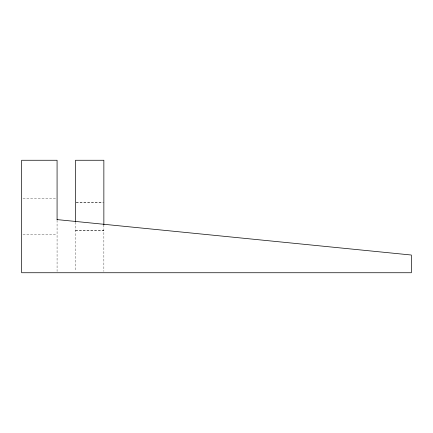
<?xml version="1.0" encoding="UTF-8"?>
<svg xmlns="http://www.w3.org/2000/svg" width="433" height="433" viewBox="0 0 433 433"><rect width="100%" height="100%" fill="white"/><g stroke="black" fill="none" stroke-linecap="round" stroke-linejoin="round"><path stroke-width="0.32" stroke-dasharray="2.17 1.62" d="M22.987 198.785L57.075 198.785M76.192 202.33L102.513 202.33M76.192 202.406L103.86 202.406M75.521 230.594L103.86 230.594M75.521 230.67L103.86 230.67M22.987 234.215L57.075 234.215M103.86 224.922L103.86 271.394M75.521 222.199L75.521 271.394M57.075 220.202L57.075 271.394"/><path stroke-width="0.65" d="M57.075 219.601L411.35 255.026L411.35 272.741L21.65 272.741L21.65 160.259L57.075 160.259L57.075 219.775M103.86 224.814L103.86 160.259L75.521 160.259L75.521 221.701"/></g></svg>
